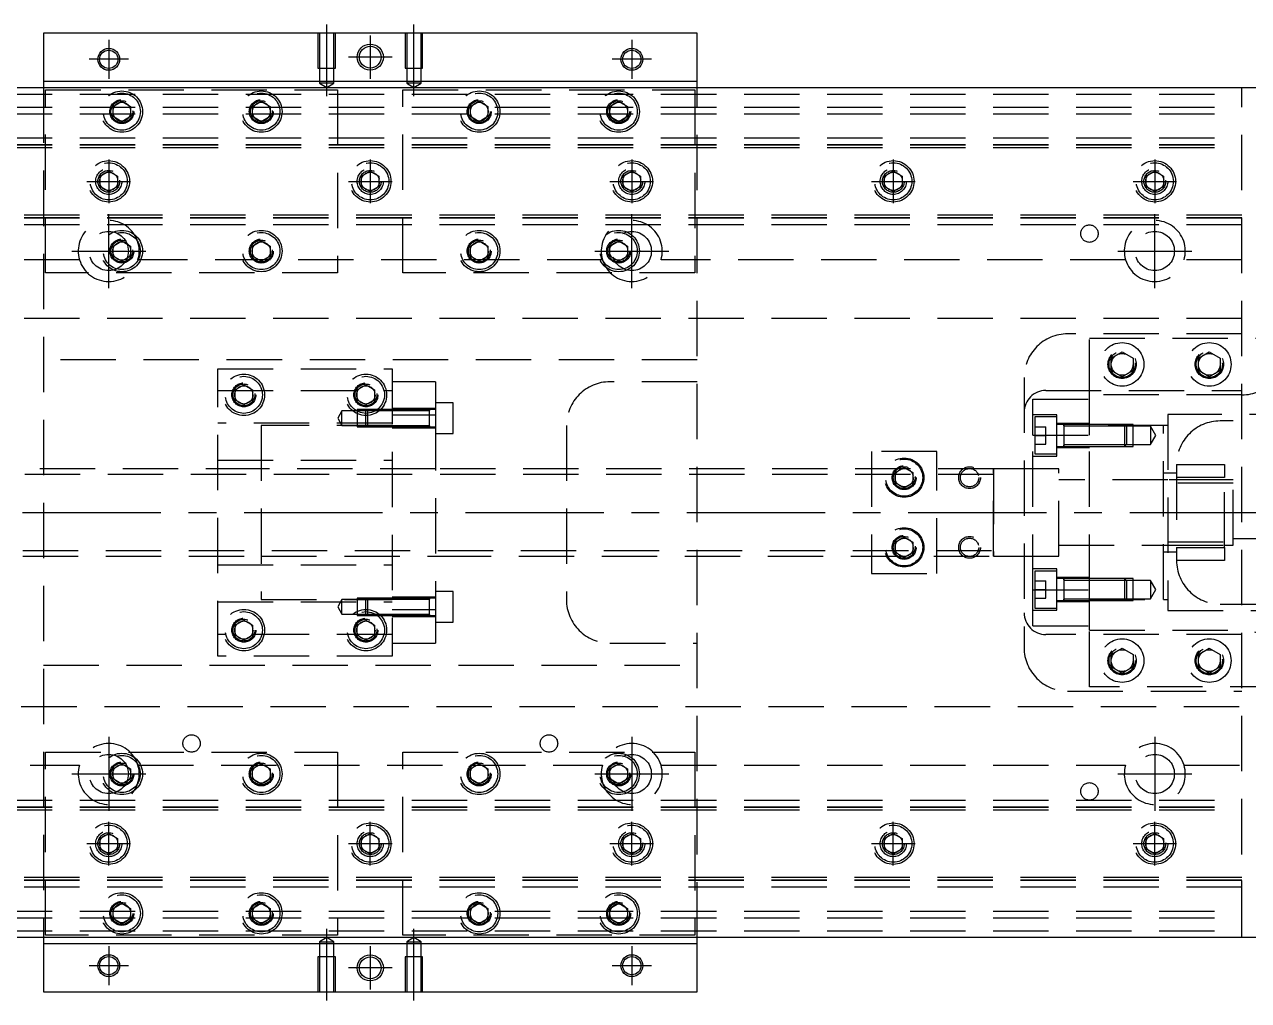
# Model space of a CAD drawing. Extents: x -15 to 642, y -287 to 112.
# Drawn here: x 137.7 to 418.5, y -112 to 112 of the extents above; entities that cross this region are included whole.
import ezdxf

# ---------------------------------------------------------------- set-up
doc = ezdxf.new("R2010")
doc.units = 0
doc.linetypes.add('CENTER', pattern=[50.8, 31.75, -6.35, 6.35, -6.35])
doc.linetypes.add('DASHED', pattern=[19.05, 12.7, -6.35])
doc.layers.get('0').update_dxf_attribs({"linetype": 'CONTINUOUS'})
doc.layers.add('CENTER', color=1, linetype='CENTER')

msp = doc.modelspace()

# ---------------------------------------------------------------- linework, layer by layer
at = {"color": 7, "linetype": 'CONTINUOUS'}
for p, q in [((292, 110), (142, 110)), ((142, 110), (142, 99)), ((292, 99), (292, 110)), ((142, 99), (292, 99)), ((142, 99), (142, 97.5)), ((292, 97.5), (292, 99)), ((3, 97.5), (431, 97.5)), ((431, -97.5), (3, -97.5)), ((142, -97.5), (142, -99)), ((292, -99), (292, -97.5)), ((292, -99), (142, -99)), ((142, -99), (142, -110)), ((292, -110), (292, -99)), ((142, -110), (292, -110))]:
    msp.add_line(p, q, dxfattribs=at)
at = {"color": 3, "linetype": 'DASHED'}
for p, q in [((205.000006, 110), (205.000006, 102)), ((205.35, 110), (205.35, 102)), ((208.65, 102), (208.65, 110)), ((208.999994, 102), (208.999994, 110)), ((225.000006, 110), (225.000006, 102)), ((225.35, 110), (225.35, 102)), ((228.65, 102), (228.65, 110)), ((228.999994, 102), (228.999994, 110)), ((205.000006, 102), (208.999994, 102)), ((205.35, 102), (205.35, 98.5)), ((208.65, 98.5), (208.65, 102)), ((225.000006, 102), (228.999994, 102)), ((225.35, 102), (225.35, 98.5)), ((228.65, 98.5), (228.65, 102)), ((208.65, 98.5), (205.35, 98.5)), ((205.35, 98.5), (207, 97.547372)), ((207, 97.547372), (208.65, 98.5)), ((228.65, 98.5), (225.35, 98.5)), ((225.35, 98.5), (227, 97.547372)), ((227, 97.547372), (228.65, 98.5)), ((17, 96), (417, 96)), ((142, 97.5), (142, -97.5)), ((142.5, 97), (209.5, 97)), ((142.5, 55), (142.5, 97)), ((209.5, 97), (209.5, 55)), ((224.5, 97), (291.5, 97)), ((224.5, 55), (224.5, 97)), ((291.5, 97), (291.5, 55)), ((292, -97.5), (292, 97.5)), ((417, -97.5), (417, 97.5)), ((17, 93), (417, 93)), ((158, 93.1547), (160, 94.309402)), ((158, 90.8453), (158, 93.1547)), ((160, 94.309402), (162, 93.1547)), ((162, 93.1547), (162, 90.8453)), ((190, 93.1547), (192, 94.309402)), ((190, 90.8453), (190, 93.1547)), ((192, 94.309402), (194, 93.1547)), ((194, 93.1547), (194, 90.8453)), ((240, 93.1547), (242, 94.309402)), ((240, 90.8453), (240, 93.1547)), ((242, 94.309402), (244, 93.1547)), ((244, 93.1547), (244, 90.8453)), ((272, 93.1547), (274, 94.309402)), ((272, 90.8453), (272, 93.1547)), ((274, 94.309402), (276, 93.1547)), ((276, 93.1547), (276, 90.8453)), ((17, 91.5), (417, 91.5)), ((160, 89.690598), (158, 90.8453)), ((162, 90.8453), (160, 89.690598)), ((162.483582, 92.286038), (162.5, 92)), ((192, 89.690598), (190, 90.8453)), ((194, 90.8453), (192, 89.690598)), ((194.483582, 92.286038), (194.5, 92)), ((239.5, 92), (239.518502, 92.303588)), ((242, 89.690598), (240, 90.8453)), ((244, 90.8453), (242, 89.690598)), ((271.5, 92), (271.512884, 92.253488)), ((274, 89.690598), (272, 90.8453)), ((276, 90.8453), (274, 89.690598)), ((17, 86), (417, 86)), ((17, 84.460392), (417, 84.460392)), ((17, 84.403994), (417, 84.403994)), ((17, 83.8), (417, 83.8)), ((155, 77.1547), (157, 78.309402)), ((155, 74.8453), (155, 77.1547)), ((157, 78.309402), (159, 77.1547)), ((159, 77.1547), (159, 74.8453)), ((159.483582, 76.286038), (159.5, 76)), ((214.5, 76), (214.534018, 76.411016)), ((215, 77.1547), (217, 78.309402)), ((215, 74.8453), (215, 77.1547)), ((217, 78.309402), (219, 77.1547)), ((219, 77.1547), (219, 74.8453)), ((274.5, 76), (274.534018, 76.411016)), ((275, 77.1547), (277, 78.309402)), ((275, 74.8453), (275, 77.1547)), ((277, 78.309402), (279, 77.1547)), ((279, 77.1547), (279, 74.8453)), ((334.5, 76), (334.534018, 76.411016)), ((335, 77.1547), (337, 78.309402)), ((335, 74.8453), (335, 77.1547)), ((337, 78.309402), (339, 77.1547)), ((339, 77.1547), (339, 74.8453)), ((395, 77.1547), (397, 78.309402)), ((395, 74.8453), (395, 77.1547)), ((397, 78.309402), (399, 77.1547)), ((399, 77.1547), (399, 74.8453)), ((399.483582, 76.286038), (399.5, 76)), ((157, 73.690598), (155, 74.8453)), ((159, 74.8453), (157, 73.690598)), ((217, 73.690598), (215, 74.8453)), ((219, 74.8453), (217, 73.690598)), ((277, 73.690598), (275, 74.8453)), ((279, 74.8453), (277, 73.690598)), ((337, 73.690598), (335, 74.8453)), ((339, 74.8453), (337, 73.690598)), ((397, 73.690598), (395, 74.8453)), ((399, 74.8453), (397, 73.690598)), ((417, 68.2), (17, 68.2)), ((417, 67.596006), (17, 67.596006)), ((417, 67.539608), (17, 67.539608)), ((417, 66), (17, 66)), ((158, 61.1547), (160, 62.309402)), ((160, 62.309402), (162, 61.1547)), ((190, 61.1547), (192, 62.309402)), ((192, 62.309402), (194, 61.1547)), ((240, 61.1547), (242, 62.309402)), ((242, 62.309402), (244, 61.1547)), ((272, 61.1547), (274, 62.309402)), ((274, 62.309402), (276, 61.1547)), ((158, 58.8453), (158, 61.1547)), ((162, 61.1547), (162, 58.8453)), ((162.483582, 60.286038), (162.5, 60)), ((190, 58.8453), (190, 61.1547)), ((194, 61.1547), (194, 58.8453)), ((194.483582, 60.286038), (194.5, 60)), ((240, 58.8453), (240, 61.1547)), ((244, 61.1547), (244, 58.8453)), ((244.483582, 60.286038), (244.5, 60)), ((271.5, 60), (271.512884, 60.253488)), ((272, 58.8453), (272, 61.1547)), ((276, 61.1547), (276, 58.8453)), ((150.291796, 58), (43.708204, 58)), ((160, 57.690598), (158, 58.8453)), ((162, 58.8453), (160, 57.690598)), ((270.291796, 58), (163.708204, 58)), ((192, 57.690598), (190, 58.8453)), ((194, 58.8453), (192, 57.690598)), ((242, 57.690598), (240, 58.8453)), ((244, 58.8453), (242, 57.690598)), ((274, 57.690598), (272, 58.8453)), ((276, 58.8453), (274, 57.690598)), ((390.291796, 58), (283.708204, 58)), ((417, 58), (403.708204, 58)), ((209.5, 55), (142.5, 55)), ((291.5, 55), (224.5, 55)), ((417, 44.5), (22.640312, 44.5)), ((417, 41), (377, 41)), ((382, 27), (382, 40)), ((382, 40), (427, 40)), ((387, 35.443376), (389.5, 36.886752)), ((389.5, 36.886752), (392, 35.443376)), ((407, 35.443376), (409.5, 36.886752)), ((409.5, 36.886752), (412, 35.443376)), ((292, 35), (142, 35)), ((387, 32.556624), (387, 35.443376)), ((392, 35.443376), (392, 32.556624)), ((392.477798, 34.364306), (392.5, 34)), ((407, 32.556624), (407, 35.443376)), ((412, 35.443376), (412, 32.556624)), ((412.477798, 34.364306), (412.5, 34)), ((182, 33), (222, 33)), ((182, -33), (182, 33)), ((222, 33), (222, -33)), ((367, 31), (367, -31)), ((389.5, 31.113248), (387, 32.556624)), ((392, 32.556624), (389.5, 31.113248)), ((409.5, 31.113248), (407, 32.556624)), ((412, 32.556624), (409.5, 31.113248)), ((186, 28.1547), (188, 29.309402)), ((186, 25.8453), (186, 28.1547)), ((188, 29.309402), (190, 28.1547)), ((190, 28.1547), (190, 25.8453)), ((214, 28.1547), (216, 29.309402)), ((214, 25.8453), (214, 28.1547)), ((216, 29.309402), (218, 28.1547)), ((218, 28.1547), (218, 25.8453)), ((232, 30), (222, 30)), ((232, 30), (232, 22.36068)), ((292, 30), (272, 30)), ((182, 28), (222, 28)), ((188, 24.690598), (186, 25.8453)), ((190, 25.8453), (188, 24.690598)), ((190.483582, 27.286038), (190.5, 27)), ((216, 24.690598), (214, 25.8453)), ((218, 25.8453), (216, 24.690598)), ((218.483582, 27.286038), (218.5, 27)), ((369, 17.78342), (369, 26)), ((369, 26), (382, 26)), ((372, 28), (417, 28)), ((382, 17.78342), (382, 27)), ((417, 27), (382, 27)), ((382, 17.78342), (382, 26)), ((210.5, 23.300636), (209.547372, 21.650636)), ((210.5, 20.000636), (210.5, 23.300636)), ((214, 23.300636), (210.5, 23.300636)), ((214, 23.65063), (214, 19.65064)), ((216.35, 23.65063), (214, 23.65063)), ((216, 23.300636), (214, 23.300636)), ((216.35, 23.650636), (216, 23.300636)), ((216, 20.000636), (216, 23.300636)), ((222, 23.300636), (216, 23.300636)), ((222, 23.300636), (216, 23.300636)), ((216.35, 23.650636), (216.35, 19.650636)), ((222, 23.650632), (216.35, 23.650636)), ((222, 23.65063), (216.35, 23.65063)), ((232, 23.900636), (222, 23.900636)), ((230.605, 23.650636), (222, 23.650632)), ((230.6, 23.300636), (222, 23.300636)), ((232, 23.650636), (230.595, 23.650636)), ((230.6, 19.65063), (230.6, 23.65064)), ((230.6, 23.300636), (230.6, 23.65064)), ((230.6, 23.434174), (230.6, 23.650636)), ((230.6, 23.650636), (230.6, 23.433968)), ((236, 25.150636), (232, 25.150636)), ((236, 18.150636), (236, 25.150636)), ((400, 22.5), (400, -22.5)), ((469.5, 22.5), (400, 22.5)), ((222, 20.5), (182, 20.5)), ((192, 20), (192, -20)), ((222, 20), (192, 20)), ((209.547372, 21.650636), (210.5, 20.000636)), ((210.5, 20.000636), (214, 20.000636)), ((214, 20.000636), (216, 20.000636)), ((216, 20.000636), (222, 20.000636)), ((216, 20.000636), (216.35, 19.650636)), ((216, 20.000636), (222, 20.000636)), ((232, 22.36068), (222, 22.36068)), ((222, 20.000636), (230.6, 20.000636)), ((230.6, 19.65063), (230.6, 20.000636)), ((230.6, 19.867344), (230.6, 19.650636)), ((230.6, 19.650636), (230.6, 19.867096)), ((232, 22.36068), (232, -22.36068)), ((262, 20), (262, -20)), ((374.5, 22.42767), (369, 22.42767)), ((369.5, 21.92767), (369.5, 13.42767)), ((374.5, 21.92767), (369.5, 21.92767)), ((369.5, 19.67767), (372, 19.67767)), ((372, 17.67767), (372, 19.67767)), ((374.5, 12.92767), (374.5, 22.42767)), ((382, 20.42767), (374.5, 20.42767)), ((376.105, 20.17767), (374.5, 20.17767)), ((382, 20.17767), (376.095, 20.17767)), ((376.1, 20.177674), (376.1, 15.177664)), ((376.1, 20.17767), (376.1, 19.92022)), ((376.1, 19.920202), (376.1, 20.17767)), ((376.1, 19.92022), (376.1, 15.435068)), ((382, 19.77767), (376.1, 19.77767)), ((390.1, 20.17767), (382, 20.17767)), ((390.1, 20.177664), (382, 20.177664)), ((399, 20), (382, 20)), ((399, 20), (382, 20)), ((390.5, 19.77767), (382, 19.77767)), ((390.5, 19.77767), (382, 19.77767)), ((390.1, 15.17767), (390.1, 20.17767)), ((390.5, 19.77767), (390.1, 20.17767)), ((392, 20.177664), (390.1, 20.177664)), ((390.5, 19.77767), (390.5, 15.57767)), ((392, 19.77767), (390.5, 19.77767)), ((392, 15.177674), (392, 20.177664)), ((396, 19.77767), (392, 19.77767)), ((396, 19.77767), (396, 15.57767)), ((397.212436, 17.67767), (396, 19.77767)), ((399, -20), (399, 20)), ((400, 20), (399, 20)), ((434, 21), (412, 21)), ((214, 19.65064), (216.35, 19.65064)), ((216.35, 19.65064), (222, 19.65064)), ((216.35, 19.650636), (222, 19.650638)), ((222, 19.650638), (230.605, 19.650636)), ((222, 19.400636), (232, 19.400636)), ((230.595, 19.650636), (232, 19.650636)), ((232, 18.150636), (236, 18.150636)), ((369, 17.78342), (382, 17.78342)), ((369, -17.78342), (369, 17.78342)), ((369.5, 17.67767), (372, 17.67767)), ((372, 15.67767), (372, 17.67767)), ((382, -17.78342), (382, 17.78342)), ((382, -17.78342), (382, 17.78342)), ((396, 15.57767), (397.212436, 17.67767)), ((369.5, 15.67767), (372, 15.67767)), ((374.5, 15.17767), (376.105, 15.17767)), ((374.5, 14.92767), (382, 14.92767)), ((376.095, 15.17767), (382, 15.17767)), ((376.1, 15.57767), (382, 15.57767)), ((376.1, 15.17767), (376.1, 15.435118)), ((376.1, 15.435068), (376.1, 15.17767)), ((382, 15.57767), (390.5, 15.57767)), ((382, 15.57767), (390.5, 15.57767)), ((382, 15.177674), (390.1, 15.177674)), ((382, 15.17767), (390.1, 15.17767)), ((390.1, 15.17767), (390.5, 15.57767)), ((390.1, 15.177674), (392, 15.177674)), ((390.5, 15.57767), (392, 15.57767)), ((392, 15.57767), (396, 15.57767)), ((182, 12), (222, 12)), ((332, 14), (332, -14)), ((347, 14), (332, 14)), ((347, -14), (347, 14)), ((369, 12.92767), (374.5, 12.92767)), ((369.5, 13.42767), (374.5, 13.42767)), ((192, 10), (42, 10)), ((360, 8.75), (42, 8.75)), ((232, 10), (192, 10)), ((232, 10), (192, 10)), ((232, 9.999994), (192, 9.999994)), ((360.005, 10), (232, 10)), ((337.5, 9.1547), (339.5, 10.309402)), ((337.5, 6.8453), (337.5, 9.1547)), ((339.5, 10.309402), (341.5, 9.1547)), ((341.5, 9.1547), (341.5, 6.8453)), ((369, 10), (359.995, 10)), ((360, 10.000006), (360, -10.000006)), ((360, 10.000006), (360, -10.000006)), ((360, -10), (360, 10)), ((360, 10), (360, 8.95261)), ((375, 10), (369, 10)), ((375, 10), (369, 10)), ((375, -10), (375, 10)), ((375, -10), (375, 10)), ((402, 9), (399, 9)), ((402, 11), (413, 11)), ((402, 11), (402, -11)), ((413, 11), (413, 8)), ((339.5, 5.690598), (337.5, 6.8453)), ((341.5, 6.8453), (339.5, 5.690598)), ((341.983582, 8.286038), (342, 8)), ((400.005, 7.5), (375, 7.5)), ((399.995, 7.5), (375, 7.5)), ((413, 7.5), (399.995, 7.5)), ((400.005, 7.5), (399.995, 7.5)), ((415, 6.75), (400, 6.75)), ((413, 7.5), (400.005, 7.5)), ((413, 8), (402, 8)), ((413, -8), (413, 8)), ((415, 7.5), (413, 7.5)), ((415, -7.5), (415, 7.5)), ((434, 6), (415, 6)), ((337.5, -6.8453), (339.5, -5.690598)), ((337.5, -9.1547), (337.5, -6.8453)), ((339.5, -5.690598), (341.5, -6.8453)), ((341.5, -6.8453), (341.5, -9.1547)), ((341.983582, -7.713962), (342, -8)), ((375, -7.5), (400.005, -7.5)), ((375, -7.5), (399.995, -7.5)), ((399.995, -7.5), (413, -7.5)), ((399.995, -7.5), (400.005, -7.5)), ((400, -6.75), (415, -6.75)), ((400.005, -7.5), (413, -7.5)), ((402, -8), (413, -8)), ((413, -7.5), (415, -7.5)), ((413, -8), (413, -11)), ((415, -6), (434, -6)), ((42, -8.75), (360, -8.75)), ((42, -10), (192, -10)), ((192, -9.999994), (232, -9.999994)), ((192, -10), (232, -10)), ((192, -10), (232, -10)), ((232, -10), (360.005, -10)), ((339.5, -10.309402), (337.5, -9.1547)), ((341.5, -9.1547), (339.5, -10.309402)), ((359.995, -10), (369, -10)), ((360, -8.95261), (360, -9.999498)), ((360, -9.999498), (360, -10)), ((369, -10), (375, -10)), ((369, -10), (375, -10)), ((399, -9), (402, -9)), ((413, -11), (402, -11)), ((182, -12), (222, -12)), ((332, -14), (347, -14)), ((374.5, -12.92767), (369, -12.92767)), ((369.5, -13.42767), (369.5, -21.92767)), ((374.5, -13.42767), (369.5, -13.42767)), ((374.5, -22.42767), (374.5, -12.92767)), ((369.5, -15.67767), (372, -15.67767)), ((372, -17.67767), (372, -15.67767)), ((382, -14.92767), (374.5, -14.92767)), ((376.105, -15.17767), (374.5, -15.17767)), ((382, -15.177672), (376.095, -15.17767)), ((376.1, -15.177664), (376.1, -20.177674)), ((376.1, -15.177664), (376.1, -20.177674)), ((376.1, -15.177664), (376.1, -20.177674)), ((376.1, -15.17767), (376.1, -15.435118)), ((376.1, -15.435136), (376.1, -15.17767)), ((376.1, -15.435118), (376.1, -19.920272)), ((382, -15.57767), (376.1, -15.57767)), ((390.1, -15.17767), (382, -15.177672)), ((390.1, -15.177674), (382, -15.177674)), ((390.5, -15.57767), (382, -15.57767)), ((390.5, -15.57767), (382, -15.57767)), ((390.1, -20.17767), (390.1, -15.17767)), ((390.5, -15.57767), (390.1, -15.17767)), ((392, -15.177674), (390.1, -15.177674)), ((390.5, -15.57767), (390.5, -19.77767)), ((392, -15.57767), (390.5, -15.57767)), ((392, -20.177664), (392, -15.177674)), ((396, -15.57767), (392, -15.57767)), ((396, -15.57767), (396, -19.77767)), ((397.212436, -17.67767), (396, -15.57767)), ((214, -19.65064), (214, -23.65063)), ((216.35, -19.65064), (214, -19.65064)), ((216.35, -19.650636), (216, -20.000636)), ((216.35, -19.650636), (216.35, -23.650636)), ((222, -19.650638), (216.35, -19.650636)), ((222, -19.65064), (216.35, -19.65064)), ((232, -19.400636), (222, -19.400636)), ((230.605, -19.650636), (222, -19.650638)), ((232, -19.650636), (230.595, -19.650636)), ((230.6, -23.65064), (230.6, -19.65063)), ((230.6, -20.000636), (230.6, -19.65063)), ((230.6, -19.867096), (230.6, -19.650636)), ((230.6, -19.650636), (230.6, -19.867302)), ((236, -18.150636), (232, -18.150636)), ((236, -25.150636), (236, -18.150636)), ((369, -17.78342), (382, -17.78342)), ((369, -26), (369, -17.78342)), ((369.5, -17.67767), (372, -17.67767)), ((372, -19.67767), (372, -17.67767)), ((382, -26), (382, -17.78342)), ((382, -27), (382, -17.78342)), ((396, -19.77767), (397.212436, -17.67767)), ((182, -20.5), (222, -20.5)), ((192, -20), (222, -20)), ((210.5, -20.000636), (209.547372, -21.650636)), ((209.547372, -21.650636), (210.5, -23.300636)), ((210.5, -23.300636), (210.5, -20.000636)), ((214, -20.000636), (210.5, -20.000636)), ((216, -20.000636), (214, -20.000636)), ((216, -23.300636), (216, -20.000636)), ((222, -20.000636), (216, -20.000636)), ((222, -20.000636), (216, -20.000636)), ((230.6, -20.000636), (222, -20.000636)), ((232, -22.36068), (222, -22.36068)), ((232, -22.36068), (232, -30)), ((369, -22.42767), (374.5, -22.42767)), ((369.5, -19.67767), (372, -19.67767)), ((369.5, -21.92767), (374.5, -21.92767)), ((374.5, -20.17767), (376.105, -20.17767)), ((374.5, -20.42767), (382, -20.42767)), ((376.095, -20.17767), (382, -20.177668)), ((376.1, -19.77767), (382, -19.77767)), ((376.1, -20.17767), (376.1, -19.92022)), ((376.1, -19.920272), (376.1, -20.17767)), ((382, -19.77767), (390.5, -19.77767)), ((382, -19.77767), (390.5, -19.77767)), ((382, -20), (399, -20)), ((382, -20), (399, -20)), ((382, -20.177664), (390.1, -20.177664)), ((382, -20.177668), (390.1, -20.17767)), ((390.1, -20.17767), (390.5, -19.77767)), ((390.1, -20.177664), (392, -20.177664)), ((390.5, -19.77767), (392, -19.77767)), ((392, -19.77767), (396, -19.77767)), ((399, -20), (400, -20)), ((412, -21), (434, -21)), ((186, -25.8453), (188, -24.690598)), ((188, -24.690598), (190, -25.8453)), ((210.5, -23.300636), (214, -23.300636)), ((214, -23.300636), (216, -23.300636)), ((214, -23.65063), (216.35, -23.65063)), ((214, -25.8453), (216, -24.690598)), ((216, -23.300636), (222, -23.300636)), ((216, -23.300636), (216.35, -23.650636)), ((216, -23.300636), (222, -23.300636)), ((216, -24.690598), (218, -25.8453)), ((216.35, -23.65063), (222, -23.65063)), ((216.35, -23.650636), (222, -23.650632)), ((222, -23.300636), (230.6, -23.300636)), ((222, -23.650632), (230.605, -23.650636)), ((222, -23.900636), (232, -23.900636)), ((230.595, -23.650636), (232, -23.650636)), ((230.6, -23.65064), (230.6, -23.300636)), ((230.6, -23.433926), (230.6, -23.650636)), ((230.6, -23.650636), (230.6, -23.434174)), ((232, -25.150636), (236, -25.150636)), ((400, -22.5), (469.5, -22.5)), ((222, -28), (182, -28)), ((185.5, -27), (185.518502, -26.696412)), ((186, -28.1547), (186, -25.8453)), ((190, -25.8453), (190, -28.1547)), ((214, -28.1547), (214, -25.8453)), ((218, -25.8453), (218, -28.1547)), ((218.483582, -26.713962), (218.5, -27)), ((369, -26), (382, -26)), ((417, -28), (372, -28)), ((382, -27), (417, -27)), ((382, -40), (382, -27)), ((188, -29.309402), (186, -28.1547)), ((190, -28.1547), (188, -29.309402)), ((216, -29.309402), (214, -28.1547)), ((218, -28.1547), (216, -29.309402)), ((222, -30), (232, -30)), ((272, -30), (292, -30)), ((222, -33), (182, -33)), ((386.5, -34), (386.520026, -33.653944)), ((387, -32.556624), (389.5, -31.113248)), ((387, -35.443376), (387, -32.556624)), ((389.5, -31.113248), (392, -32.556624)), ((392, -32.556624), (392, -35.443376)), ((407, -32.556624), (409.5, -31.113248)), ((407, -35.443376), (407, -32.556624)), ((409.5, -31.113248), (412, -32.556624)), ((412, -32.556624), (412, -35.443376)), ((412.477798, -33.635694), (412.5, -34)), ((142, -35), (292, -35)), ((389.5, -36.886752), (387, -35.443376)), ((392, -35.443376), (389.5, -36.886752)), ((409.5, -36.886752), (407, -35.443376)), ((412, -35.443376), (409.5, -36.886752)), ((377, -41), (417, -41)), ((427, -40), (382, -40)), ((22.640312, -44.5), (417, -44.5)), ((142.5, -55), (209.5, -55)), ((142.5, -97), (142.5, -55)), ((209.5, -55), (209.5, -97)), ((224.5, -97), (224.5, -55)), ((224.5, -55), (291.5, -55)), ((291.5, -55), (291.5, -97)), ((43.708204, -58), (150.291796, -58)), ((158, -58.8453), (160, -57.690598)), ((158, -61.1547), (158, -58.8453)), ((160, -57.690598), (162, -58.8453)), ((162, -58.8453), (162, -61.1547)), ((163.708204, -58), (270.291796, -58)), ((190, -58.8453), (192, -57.690598)), ((190, -61.1547), (190, -58.8453)), ((192, -57.690598), (194, -58.8453)), ((194, -58.8453), (194, -61.1547)), ((240, -58.8453), (242, -57.690598)), ((240, -61.1547), (240, -58.8453)), ((242, -57.690598), (244, -58.8453)), ((244, -58.8453), (244, -61.1547)), ((272, -58.8453), (274, -57.690598)), ((272, -61.1547), (272, -58.8453)), ((274, -57.690598), (276, -58.8453)), ((276, -58.8453), (276, -61.1547)), ((283.708204, -58), (390.291796, -58)), ((403.708204, -58), (417, -58)), ((157.5, -60), (157.512884, -59.746512)), ((160, -62.309402), (158, -61.1547)), ((162, -61.1547), (160, -62.309402)), ((192, -62.309402), (190, -61.1547)), ((194, -61.1547), (192, -62.309402)), ((194.483582, -59.713962), (194.5, -60)), ((242, -62.309402), (240, -61.1547)), ((244, -61.1547), (242, -62.309402)), ((244.483582, -59.713962), (244.5, -60)), ((274, -62.309402), (272, -61.1547)), ((276, -61.1547), (274, -62.309402)), ((276.483582, -59.713962), (276.5, -60)), ((17, -66), (417, -66)), ((17, -67.539608), (417, -67.539608)), ((17, -67.596006), (417, -67.596006)), ((17, -68.2), (417, -68.2)), ((154.5, -76), (154.534018, -75.588984)), ((155, -74.8453), (157, -73.690598)), ((155, -77.1547), (155, -74.8453)), ((157, -73.690598), (159, -74.8453)), ((159, -74.8453), (159, -77.1547)), ((214.5, -76), (214.534018, -75.588984)), ((215, -74.8453), (217, -73.690598)), ((215, -77.1547), (215, -74.8453)), ((217, -73.690598), (219, -74.8453)), ((219, -74.8453), (219, -77.1547)), ((275, -74.8453), (277, -73.690598)), ((275, -77.1547), (275, -74.8453)), ((277, -73.690598), (279, -74.8453)), ((279, -74.8453), (279, -77.1547)), ((279.483582, -75.713962), (279.5, -76)), ((334.5, -76), (334.534018, -75.588984)), ((335, -74.8453), (337, -73.690598)), ((335, -77.1547), (335, -74.8453)), ((337, -73.690598), (339, -74.8453)), ((339, -74.8453), (339, -77.1547)), ((395, -74.8453), (397, -73.690598)), ((395, -77.1547), (395, -74.8453)), ((397, -73.690598), (399, -74.8453)), ((399, -74.8453), (399, -77.1547)), ((399.483582, -75.713962), (399.5, -76)), ((157, -78.309402), (155, -77.1547)), ((159, -77.1547), (157, -78.309402)), ((217, -78.309402), (215, -77.1547)), ((219, -77.1547), (217, -78.309402)), ((277, -78.309402), (275, -77.1547)), ((279, -77.1547), (277, -78.309402)), ((337, -78.309402), (335, -77.1547)), ((339, -77.1547), (337, -78.309402)), ((397, -78.309402), (395, -77.1547)), ((399, -77.1547), (397, -78.309402)), ((417, -83.8), (17, -83.8)), ((417, -84.403994), (17, -84.403994)), ((417, -84.460392), (17, -84.460392)), ((417, -86), (17, -86)), ((417, -86), (417, -84.460392)), ((158, -90.8453), (160, -89.690598)), ((160, -89.690598), (162, -90.8453)), ((190, -90.8453), (192, -89.690598)), ((192, -89.690598), (194, -90.8453)), ((240, -90.8453), (242, -89.690598)), ((242, -89.690598), (244, -90.8453)), ((272, -90.8453), (274, -89.690598)), ((274, -89.690598), (276, -90.8453)), ((17, -91.5), (417, -91.5)), ((157.5, -92), (157.512884, -91.746512)), ((158, -93.1547), (158, -90.8453)), ((162, -90.8453), (162, -93.1547)), ((190, -93.1547), (190, -90.8453)), ((194, -90.8453), (194, -93.1547)), ((194.483582, -91.713962), (194.5, -92)), ((240, -93.1547), (240, -90.8453)), ((244, -90.8453), (244, -93.1547)), ((244.483582, -91.713962), (244.5, -92)), ((272, -93.1547), (272, -90.8453)), ((276, -90.8453), (276, -93.1547)), ((276.483582, -91.713962), (276.5, -92)), ((17, -93), (417, -93)), ((160, -94.309402), (158, -93.1547)), ((162, -93.1547), (160, -94.309402)), ((192, -94.309402), (190, -93.1547)), ((194, -93.1547), (192, -94.309402)), ((242, -94.309402), (240, -93.1547)), ((244, -93.1547), (242, -94.309402)), ((274, -94.309402), (272, -93.1547)), ((276, -93.1547), (274, -94.309402)), ((17, -96), (417, -96)), ((209.5, -97), (142.5, -97)), ((207, -97.547372), (205.35, -98.5)), ((208.65, -98.5), (207, -97.547372)), ((291.5, -97), (224.5, -97)), ((227, -97.547372), (225.35, -98.5)), ((228.65, -98.5), (227, -97.547372)), ((205.35, -98.5), (208.65, -98.5)), ((205.35, -98.5), (205.35, -102)), ((208.65, -102), (208.65, -98.5)), ((225.35, -98.5), (228.65, -98.5)), ((225.35, -98.5), (225.35, -102)), ((228.65, -102), (228.65, -98.5)), ((208.999994, -102), (205.000006, -102)), ((205.000006, -102), (205.000006, -110)), ((205.35, -102), (205.35, -110)), ((208.65, -110), (208.65, -102)), ((208.999994, -110), (208.999994, -102)), ((228.999994, -102), (225.000006, -102)), ((225.000006, -102), (225.000006, -110)), ((225.35, -102), (225.35, -110)), ((228.65, -110), (228.65, -102)), ((228.999994, -110), (228.999994, -102))]:
    msp.add_line(p, q, dxfattribs=at)
at = {"color": 7, "linetype": 'CONTINUOUS'}
for centre, radius in [((217, 104.5), 3), ((217, 104.5), 2.5), ((157, 104), 2.1), ((277, 104), 2.1), ((157, -104), 2.1), ((217, -104.5), 3), ((217, -104.5), 2.5), ((277, -104), 2.1)]:
    msp.add_circle(centre, radius, dxfattribs=at)
at = {"color": 3, "linetype": 'CONTINUOUS'}
for centre in [(157, 104), (277, 104), (157, -104), (277, -104)]:
    msp.add_circle(centre, 2.5, dxfattribs=at)
at = {"color": 3, "linetype": 'DASHED'}
for centre, radius in [((160, 92), 4.75), ((160, 92), 4.25), ((192, 92), 4.75), ((192, 92), 4.25), ((242, 92), 4.75), ((242, 92), 4.25), ((274, 92), 4.75), ((274, 92), 4.25), ((160, 92), 2.75), ((160, 92), 2.5), ((192, 92), 2.75), ((192, 92), 2.5), ((242, 92), 2.75), ((242, 92), 2.5), ((274, 92), 2.75), ((274, 92), 2.5), ((157, 76), 4.75), ((157, 76), 4.25), ((157, 76), 3), ((217, 76), 4.75), ((217, 76), 4.25), ((217, 76), 3), ((277, 76), 4.75), ((277, 76), 4.25), ((277, 76), 3), ((337, 76), 4.75), ((337, 76), 4.25), ((337, 76), 3), ((397, 76), 4.75), ((397, 76), 4.25), ((397, 76), 3), ((157, 76), 2.5), ((157, 76), 2.1), ((217, 76), 2.5), ((217, 76), 2.1), ((277, 76), 2.5), ((277, 76), 2.1), ((337, 76), 2.5), ((337, 76), 2.1), ((397, 76), 2.5), ((397, 76), 2.1), ((160, 60), 4.75), ((192, 60), 4.75), ((242, 60), 4.75), ((274, 60), 4.75), ((382, 64), 2), ((157, 60), 4.5), ((160, 60), 4.25), ((160, 60), 2.75), ((160, 60), 2.5), ((160, 60), 2.1), ((192, 60), 4.25), ((192, 60), 2.75), ((192, 60), 2.5), ((192, 60), 2.1), ((242, 60), 4.25), ((242, 60), 2.75), ((242, 60), 2.5), ((242, 60), 2.1), ((274, 60), 4.25), ((274, 60), 2.75), ((274, 60), 2.5), ((274, 60), 2.1), ((277, 60), 4.5), ((397, 60), 4.5), ((389.5, 34), 5), ((389.5, 34), 3.25), ((389.5, 34), 3), ((409.5, 34), 5), ((409.5, 34), 3.25), ((409.5, 34), 3), ((389.5, 34), 2.5), ((409.5, 34), 2.5), ((188, 27), 4.75), ((188, 27), 4.25), ((216, 27), 4.75), ((216, 27), 4.25), ((188, 27), 2.75), ((188, 27), 2.5), ((188, 27), 2.1), ((216, 27), 2.75), ((216, 27), 2.5), ((216, 27), 2.1), ((339.5, 8), 4.5), ((339.5, 8), 4.25), ((339.5, 8), 2.75), ((339.5, 8), 2.5), ((339.5, 8), 2.1), ((354.5, 8), 2.5), ((354.5, 8), 2.1), ((339.5, -8), 4.5), ((339.5, -8), 4.25), ((339.5, -8), 2.75), ((339.5, -8), 2.5), ((354.5, -8), 2.5), ((339.5, -8), 2.1), ((354.5, -8), 2.1), ((188, -27), 4.75), ((216, -27), 4.75), ((188, -27), 4.25), ((188, -27), 2.75), ((188, -27), 2.5), ((188, -27), 2.1), ((216, -27), 4.25), ((216, -27), 2.75), ((216, -27), 2.5), ((216, -27), 2.1), ((389.5, -34), 5), ((389.5, -34), 3.25), ((409.5, -34), 5), ((409.5, -34), 3.25), ((389.5, -34), 3), ((389.5, -34), 2.5), ((409.5, -34), 3), ((409.5, -34), 2.5), ((176, -53), 2), ((258, -53), 2), ((157, -60), 4.5), ((160, -60), 4.75), ((160, -60), 4.25), ((192, -60), 4.75), ((192, -60), 4.25), ((242, -60), 4.75), ((242, -60), 4.25), ((274, -60), 4.75), ((274, -60), 4.25), ((277, -60), 4.5), ((397, -60), 4.5), ((160, -60), 2.75), ((160, -60), 2.5), ((160, -60), 2.1), ((192, -60), 2.75), ((192, -60), 2.5), ((192, -60), 2.1), ((242, -60), 2.75), ((242, -60), 2.5), ((242, -60), 2.1), ((274, -60), 2.75), ((274, -60), 2.5), ((274, -60), 2.1), ((382, -64), 2), ((157, -76), 4.75), ((157, -76), 4.25), ((157, -76), 3), ((217, -76), 4.75), ((217, -76), 4.25), ((217, -76), 3), ((277, -76), 4.75), ((277, -76), 4.25), ((277, -76), 3), ((337, -76), 4.75), ((337, -76), 4.25), ((337, -76), 3), ((397, -76), 4.75), ((397, -76), 4.25), ((397, -76), 3), ((157, -76), 2.5), ((157, -76), 2.1), ((217, -76), 2.5), ((217, -76), 2.1), ((277, -76), 2.5), ((277, -76), 2.1), ((337, -76), 2.5), ((337, -76), 2.1), ((397, -76), 2.5), ((397, -76), 2.1), ((160, -92), 4.75), ((160, -92), 4.25), ((160, -92), 2.75), ((160, -92), 2.5), ((192, -92), 4.75), ((192, -92), 4.25), ((192, -92), 2.75), ((192, -92), 2.5), ((242, -92), 4.75), ((242, -92), 4.25), ((242, -92), 2.75), ((242, -92), 2.5), ((274, -92), 4.75), ((274, -92), 4.25), ((274, -92), 2.75), ((274, -92), 2.5)]:
    msp.add_circle(centre, radius, dxfattribs=at)
for centre, radius, start, end in [((160, 92), 2.1, 137.75279, 162.24721), ((160, 92), 2.1, 102.24721, 137.75279), ((160, 92), 2.1, 77.75279, 102.24721), ((160, 92), 2.1, 42.24721, 77.75279), ((160, 92), 2.1, 17.75279, 42.24721), ((192, 92), 2.1, 137.75279, 162.24721), ((192, 92), 2.1, 102.24721, 137.75279), ((192, 92), 2.1, 77.75279, 102.24721), ((192, 92), 2.1, 42.24721, 77.75279), ((192, 92), 2.1, 17.75279, 42.24721), ((242, 92), 2.1, 137.75279, 162.24721), ((242, 92), 2.1, 102.24721, 137.75279), ((242, 92), 2.1, 77.75279, 102.24721), ((242, 92), 2.1, 42.24721, 77.75279), ((242, 92), 2.1, 17.75279, 42.24721), ((274, 92), 2.1, 137.75279, 162.24721), ((274, 92), 2.1, 102.24721, 137.75279), ((274, 92), 2.1, 77.75279, 102.24721), ((274, 92), 2.1, 42.24721, 77.75279), ((274, 92), 2.1, 17.75279, 42.24721), ((160, 92), 2.1, 162.24721, 180), ((160, 92), 2.1, 180, 197.75279), ((160, 92), 2.1, 197.75279, 222.24721), ((160, 92), 2.1, 222.24721, 257.75279), ((160, 92), 2.1, 257.75279, 282.24721), ((160, 92), 2.1, 282.24721, 317.75279), ((160, 92), 2.1, 317.75279, 342.24721), ((160, 92), 2.1, 342.24721, 17.75279), ((192, 92), 2.1, 162.24721, 180), ((192, 92), 2.1, 180, 197.75279), ((192, 92), 2.1, 197.75279, 222.24721), ((192, 92), 2.1, 222.24721, 257.75279), ((192, 92), 2.1, 257.75279, 282.24721), ((192, 92), 2.1, 282.24721, 317.75279), ((192, 92), 2.1, 317.75279, 342.24721), ((192, 92), 2.1, 342.24721, 17.75279), ((242, 92), 2.1, 162.24721, 180), ((242, 92), 2.1, 180, 197.75279), ((242, 92), 2.1, 197.75279, 222.24721), ((242, 92), 2.1, 222.24721, 257.75279), ((242, 92), 2.1, 257.75279, 282.24721), ((242, 92), 2.1, 282.24721, 317.75279), ((242, 92), 2.1, 317.75279, 342.24721), ((242, 92), 2.1, 342.24721, 17.75279), ((274, 92), 2.1, 162.24721, 180), ((274, 92), 2.1, 180, 197.75279), ((274, 92), 2.1, 197.75279, 222.24721), ((274, 92), 2.1, 222.24721, 257.75279), ((274, 92), 2.1, 257.75279, 282.24721), ((274, 92), 2.1, 282.24721, 317.75279), ((274, 92), 2.1, 317.75279, 342.24721), ((274, 92), 2.1, 342.24721, 17.75279), ((157, 60), 7, 343.39845, 196.60155), ((277, 60), 7, 343.39845, 196.60155), ((397, 60), 7, 343.39845, 196.60155), ((157, 60), 7, 196.60155, 343.39845), ((277, 60), 7, 196.60155, 343.39845), ((397, 60), 7, 196.60155, 343.39845), ((377, 31), 10, 90, 180), ((417, 37), 10, 270, 0), ((272, 20), 10, 90, 180), ((372, 23), 5, 90, 180), ((412, 11), 10, 90, 180), ((412, -11), 10, 180, 270), ((272, -20), 10, 180, 270), ((372, -23), 5, 180, 270), ((417, -37), 10, 0, 90), ((377, -31), 10, 180, 270), ((157, -60), 7, 16.60155, 163.39845), ((277, -60), 7, 16.60155, 163.39845), ((397, -60), 7, 16.60155, 163.39845), ((157, -60), 7, 163.39845, 16.60155), ((277, -60), 7, 163.39845, 16.60155), ((397, -60), 7, 163.39845, 16.60155), ((160, -92), 2.1, 162.24721, 180), ((160, -92), 2.1, 180, 197.75279), ((160, -92), 2.1, 137.75279, 162.24721), ((160, -92), 2.1, 197.75279, 222.24721), ((160, -92), 2.1, 102.24721, 137.75279), ((160, -92), 2.1, 77.75279, 102.24721), ((160, -92), 2.1, 42.24721, 77.75279), ((160, -92), 2.1, 17.75279, 42.24721), ((160, -92), 2.1, 317.75279, 342.24721), ((160, -92), 2.1, 342.24721, 17.75279), ((192, -92), 2.1, 162.24721, 180), ((192, -92), 2.1, 180, 197.75279), ((192, -92), 2.1, 137.75279, 162.24721), ((192, -92), 2.1, 197.75279, 222.24721), ((192, -92), 2.1, 102.24721, 137.75279), ((192, -92), 2.1, 77.75279, 102.24721), ((192, -92), 2.1, 42.24721, 77.75279), ((192, -92), 2.1, 17.75279, 42.24721), ((192, -92), 2.1, 317.75279, 342.24721), ((192, -92), 2.1, 342.24721, 17.75279), ((242, -92), 2.1, 162.24721, 180), ((242, -92), 2.1, 180, 197.75279), ((242, -92), 2.1, 137.75279, 162.24721), ((242, -92), 2.1, 197.75279, 222.24721), ((242, -92), 2.1, 102.24721, 137.75279), ((242, -92), 2.1, 77.75279, 102.24721), ((242, -92), 2.1, 42.24721, 77.75279), ((242, -92), 2.1, 17.75279, 42.24721), ((242, -92), 2.1, 317.75279, 342.24721), ((242, -92), 2.1, 342.24721, 17.75279), ((274, -92), 2.1, 162.24721, 180), ((274, -92), 2.1, 180, 197.75279), ((274, -92), 2.1, 137.75279, 162.24721), ((274, -92), 2.1, 197.75279, 222.24721), ((274, -92), 2.1, 102.24721, 137.75279), ((274, -92), 2.1, 77.75279, 102.24721), ((274, -92), 2.1, 42.24721, 77.75279), ((274, -92), 2.1, 17.75279, 42.24721), ((274, -92), 2.1, 317.75279, 342.24721), ((274, -92), 2.1, 342.24721, 17.75279), ((160, -92), 2.1, 222.24721, 257.75279), ((160, -92), 2.1, 257.75279, 282.24721), ((160, -92), 2.1, 282.24721, 317.75279), ((192, -92), 2.1, 222.24721, 257.75279), ((192, -92), 2.1, 257.75279, 282.24721), ((192, -92), 2.1, 282.24721, 317.75279), ((242, -92), 2.1, 222.24721, 257.75279), ((242, -92), 2.1, 257.75279, 282.24721), ((242, -92), 2.1, 282.24721, 317.75279), ((274, -92), 2.1, 222.24721, 257.75279), ((274, -92), 2.1, 257.75279, 282.24721), ((274, -92), 2.1, 282.24721, 317.75279)]:
    msp.add_arc(centre, radius, start, end, dxfattribs=at)
at = {"layer": 'CENTER', "color": 1, "linetype": 'CENTER'}
for p, q in [((207, 95.547372), (207, 112)), ((227, 95.547372), (227, 112)), ((157, 108.5), (157, 99.5)), ((217, 109.5), (217, 99.5)), ((277, 108.5), (277, 99.5)), ((161.5, 104), (152.5, 104)), ((222, 104.5), (212, 104.5)), ((281.5, 104), (272.5, 104)), ((157, 81), (157, 71)), ((217, 81), (217, 71)), ((277, 81), (277, 71)), ((337, 81), (337, 71)), ((397, 81), (397, 71)), ((152, 76), (162, 76)), ((212, 76), (222, 76)), ((272, 76), (282, 76)), ((332, 76), (342, 76)), ((392, 76), (402, 76)), ((157, 51.5), (157, 68.5)), ((277, 51.5), (277, 68.5)), ((397, 51.5), (397, 68.5)), ((148.5, 60), (165.5, 60)), ((268.5, 60), (285.5, 60)), ((388.5, 60), (405.5, 60)), ((-15.168461, 0), (484.454308, 0)), ((157, -51.5), (157, -68.5)), ((277, -51.5), (277, -68.5)), ((397, -51.5), (397, -68.5)), ((148.5, -60), (165.5, -60)), ((268.5, -60), (285.5, -60)), ((388.5, -60), (405.5, -60)), ((157, -81), (157, -71)), ((217, -81), (217, -71)), ((277, -81), (277, -71)), ((337, -81), (337, -71)), ((397, -81), (397, -71)), ((152, -76), (162, -76)), ((212, -76), (222, -76)), ((272, -76), (282, -76)), ((332, -76), (342, -76)), ((392, -76), (402, -76)), ((207, -112), (207, -95.547372)), ((227, -112), (227, -95.547372)), ((157, -99.5), (157, -108.5)), ((217, -99.5), (217, -109.5)), ((277, -99.5), (277, -108.5)), ((161.5, -104), (152.5, -104)), ((222, -104.5), (212, -104.5)), ((281.5, -104), (272.5, -104))]:
    msp.add_line(p, q, dxfattribs=at)

doc.saveas('drawing.dxf')
